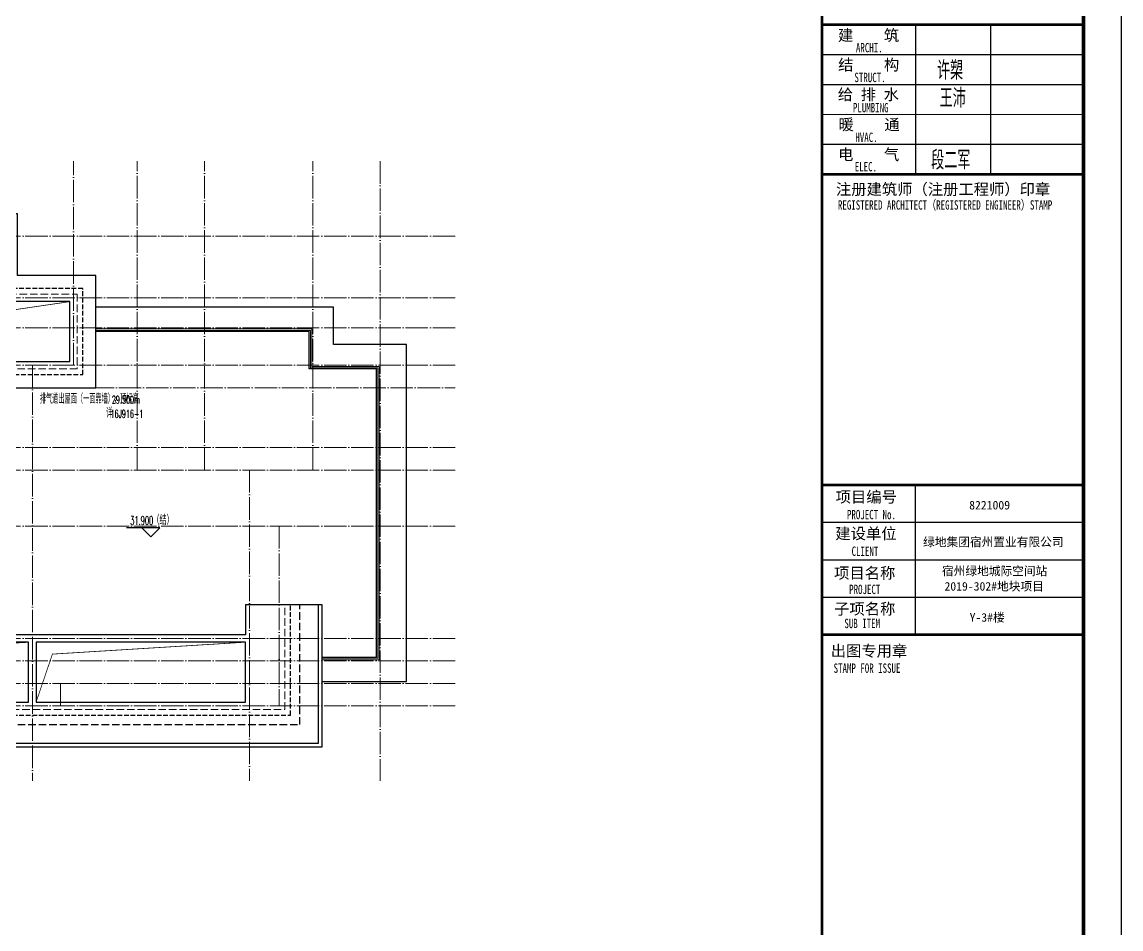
# Model space of a CAD drawing. Extents: x -518115 to 1124316, y -209821 to 1628073.
# Drawn here: x 868339 to 897714, y 203443 to 227679 of the extents above; entities that cross this region are included whole.
import ezdxf

# ---------------------------------------------------------------- set-up
doc = ezdxf.new("R2010")
doc.units = 0
doc.header["$LTSCALE"] = 1000
doc.header["$MEASUREMENT"] = 0
for name, pattern in [('#P_--_20B1_001_t3$0$DASH', [0.35, 0.25, -0.1]), ('__DASH', [0.35, 0.25, -0.1]), ('DASH', [0.35, 0.25, -0.1]), ('DOTE', [2.42, 2, -0.2, 0.02, -0.2])]:
    doc.linetypes.add(name, pattern=pattern)
for name, color, linetype in [('DIM_ELEV', 3, 'Continuous'), ('PUB_TEXT', 4, 'Continuous'), ('ROOF', 183, 'Continuous'), ('图框', 140, 'Continuous'), ('图签文字', 147, 'Continuous'), ('看线', 251, 'Continuous')]:
    doc.layers.add(name, color=color, linetype=linetype)
for name, color, linetype, lineweight in [('DOTE', 19, 'DOTE', 9), ('图签', 147, 'Continuous', 18), ('平面-栏杆', 135, 'Continuous', 15), ('平面-看线', 45, 'Continuous', 15)]:
    doc.layers.add(name, color=color, linetype=linetype, lineweight=lineweight)
doc.layers.add('yichutu', color=7, linetype='Continuous', true_color=0xffffff, plot=False)
doc.styles.add('_TCH_DIM', font='SIMPLEX.shx', dxfattribs={"width": 0.7, "bigfont": 'GBCBIG.shx'})
doc.styles.add('宋体', font='', dxfattribs={"height": 50})
doc.styles.add('建筑图签-1', font='', dxfattribs={"width": 0.7})
doc.styles.add('建筑图签-2', font='TXT.shx', dxfattribs={"width": 0.5, "bigfont": 'HZTXT.shx'})
doc.styles.get('宋体').set_extended_font_data('SimSun')
doc.styles.get('建筑图签-1').set_extended_font_data('SimHei')

# ---------------------------------------------------------------- blocks, each defined once
blk = doc.blocks.new('TK')
at = {"layer": '图框'}
blk.add_lwpolyline([(465375, 548714), (549475, 548714), (549475, 489314), (465375, 489314)], close=True, dxfattribs=at)
blk.add_lwpolyline([(465375, 548714), (549475, 548714), (549475, 489314), (465375, 489314)], close=True, dxfattribs=at)
at = {"layer": '图框', "const_width": 100}
blk.add_lwpolyline([(548475, 490314), (548475, 547714), (467875, 547714), (467875, 490314)], close=True, dxfattribs=at)
at = {"layer": '图框'}
for points, const_width in [([(541480, 490314), (541480, 547714)], 70), ([(541488, 537714), (548488, 537714)], 70), ([(541488, 537714), (548488, 537714)], 70), ([(543988, 537714), (543988, 533714)], 35), ([(545988, 537714), (545988, 533714)], 35), ([(541488, 536914), (548488, 536914)], 35), ([(541488, 536114), (548488, 536114)], 35), ([(541488, 535314), (548488, 535314)], 35), ([(541488, 534514), (548488, 534514)], 35), ([(541488, 533714), (548488, 533714)], 70), ([(541480, 525414), (548480, 525414)], 70), ([(541480, 525414), (548480, 525414)], 70), ([(543980, 521414), (543980, 525414)], 35), ([(541480, 524414), (548480, 524414)], 35), ([(541480, 523414), (548480, 523414)], 35), ([(541480, 522414), (548480, 522414)], 35), ([(548480, 521414), (541480, 521414)], 70)]:
    blk.add_lwpolyline(points, dxfattribs=dict(at, const_width=const_width))
at = {"layer": '图框', "style": '建筑图签-1', "width": 0.7}
for s, p in [('ARCHI.', (542389, 536975)), ('STRUCT.', (542350, 536179)), ('PLUMBING', (542309, 535372)), ('HVAC.', (542374, 534579)), ('ELEC.', (542358, 533794)), ('REGISTERED ARCHITECT（REGISTERED ENGINEER）STAMP', (541909, 532772)), ('PROJECT No.', (542150, 524499, -1799)), ('CLIENT', (542274, 523520)), ('PROJECT', (542209, 522500)), ('SUB ITEM', (542082, 521589)), ('STAMP FOR ISSUE', (541793, 520395))]:
    blk.add_text(s, height=250, dxfattribs=at).set_placement(p)
at = {"layer": '图签', "color": 2, "style": '宋体'}
for s, height, p in [('8221009', 229.3, (545417, 524761)), ('绿地集团宿州置业有限公司', 229.34, (544185, 523776)), ('宿州绿地城际空间站', 229.3, (544690, 523001)), ('2019-302#地块项目', 229.34, (544757, 522592)), ('Y-3#楼', 229.3, (545429, 521761))]:
    blk.add_text(s, height=height, dxfattribs=at).set_placement(p)
at = {"layer": '图签文字', "color": 7, "style": '建筑图签-1'}
for s, p in [('建    筑', (541910, 537280)), ('结    构', (541914, 536493)), ('给 排 水', (541905, 535699)), ('暖    通', (541923, 534896)), ('电    气', (541913, 534096)), ('注册建筑师（注册工程师）印章', (541855, 533167)), ('项目编号', (541848, 524946)), ('建设单位', (541840, 523969)), ('项目名称', (541807, 522911)), ('子项名称', (541807, 521954)), ('出图专用章', (541716, 520832))]:
    blk.add_text(s, height=300, dxfattribs=at).set_placement(p)
at = {"layer": '图签文字', "color": 1, "style": '建筑图签-2', "width": 0.7}
for s, p in [('许槊', (544555, 536242)), ('王沛', (544626, 535501)), ('段二军', (544401, 533845))]:
    blk.add_text(s, height=500, dxfattribs=at).set_placement(p)
blk = doc.blocks.new('GDGDGDSDA')
at = {"layer": 'DOTE', "linetype": 'DOTE', "ltscale": 0.3}
for p, q in [((461135, 370658), (461135, 376108)), ((462835, 367858), (462835, 376108)), ((464635, 367858), (464635, 376108)), ((467535, 367858), (467535, 376108)), ((469335, 376108), (469335, 359558)), ((471335, 374108), (417335, 374108)), ((471335, 372458), (417335, 372458)), ((471335, 371658), (417335, 371658)), ((471335, 370658), (417335, 370658)), ((460035, 370658), (460035, 359558)), ((417335, 370059), (471335, 370059)), ((471335, 368458), (417335, 368458)), ((471335, 367858), (417335, 367858)), ((465835, 367858), (465835, 359558)), ((471335, 366358), (417335, 366358)), ((471335, 363358), (417335, 363358)), ((466635, 363358), (466635, 362758)), ((471335, 362758), (417335, 362758)), ((471335, 362158), (417335, 362158)), ((460785, 362158), (460785, 361558)), ((471335, 361558), (417335, 361558))]:
    blk.add_line(p, q, dxfattribs=at)
blk = doc.blocks.new('yct-841-594-84100-59399.9999999999-100-1000.0')
at = {"layer": 'yichutu', "color": 7, "true_color": 0xffffff}
blk.add_lwpolyline([(0, 0), (0, 59400), (84100, 59400), (84100, 0)], close=True, dxfattribs=at)

msp = doc.modelspace()

# ---------------------------------------------------------------- linework, layer by layer
at = {"color": 6, "const_width": 20}
for points in [[(866916.6, 218607), (867134.3, 219841.9), (869616.6, 220207)], [(862316.6, 209507), (862753.5, 210788.5), (868516.6, 211104.2)], [(868716.6, 209507), (869153.5, 210788.5), (874316.6, 211107)]]:
    msp.add_lwpolyline(points, dxfattribs=at)
at = {"layer": 'DIM_ELEV', "color": 251}
for p, q in [((872023, 214159), (871130.7, 214159)), ((871783, 213919), (871543, 214159)), ((871783, 213919), (872023, 214159))]:
    msp.add_line(p, q, dxfattribs=at)
at = {"layer": 'DOTE', "linetype": 'DOTE', "ltscale": 0.3}
msp.add_line((875216.6, 214207), (875216.6, 209407), dxfattribs=at)
at = {"layer": 'ROOF', "ltscale": 0.8}
for points in [[(867536.6, 217907), (870316.6, 217907), (870316.6, 220907), (868216.6, 220907), (868216.6, 222557), (862616.6, 222557), (862616.6, 220907), (860516.6, 220907), (860516.6, 217907), (863296.6, 217907)], [(829466.6, 212107), (829466.6, 208307), (851366.6, 208307), (851366.6, 209507), (854466.6, 209507), (854466.6, 208307), (876366.6, 208307), (876366.6, 212107)], [(829566.6, 212107), (829566.6, 208407), (851266.6, 208407), (851266.6, 209607), (854566.6, 209607), (854566.6, 208407), (876266.6, 208407), (876266.6, 212107)], [(876366.6, 212107), (874316.6, 212107), (874316.6, 211307), (856516.6, 211307)]]:
    msp.add_lwpolyline(points, dxfattribs=at)
for points in [[(869616.6, 220207), (866916.6, 220207), (866916.6, 218607), (869616.6, 218607)], [(868516.6, 211107), (862316.6, 211107), (862316.6, 209507), (868516.6, 209507)], [(874316.6, 211107), (868716.6, 211107), (868716.6, 209507), (874316.6, 209507)]]:
    msp.add_lwpolyline(points, close=True, dxfattribs=at)
at = {"layer": 'ROOF', "color": 251, "ltscale": 0.8, "true_color": 0x636466}
for points in [[(876366.6, 210057), (878616.6, 210057), (878616.6, 219057), (876666.6, 219057), (876666.6, 220057), (870316.6, 220057)], [(876366.6, 210707), (877816.6, 210707), (877816.6, 218407), (876016.6, 218407), (876016.6, 219407), (870316.6, 219407)]]:
    msp.add_lwpolyline(points, dxfattribs=at)
at = {"layer": 'ROOF', "linetype": '__DASH', "ltscale": 0.8}
msp.add_lwpolyline([(830066.6, 212107), (830066.6, 208907), (850766.6, 208907), (850766.6, 210107), (855066.6, 210107), (855066.6, 208907), (875766.6, 208907), (875766.6, 212107)], dxfattribs=at)
at = {"layer": '平面-栏杆', "color": 251, "true_color": 0x636466}
for points in [[(876366.6, 210637), (877886.6, 210637), (877886.6, 218477), (876086.6, 218477), (876086.6, 219477), (870316.6, 219477)], [(876366.6, 210677), (877846.6, 210677), (877846.6, 218437), (876046.6, 218437), (876046.6, 219437), (870316.6, 219437)]]:
    msp.add_lwpolyline(points, dxfattribs=at)
at = {"layer": '平面-看线', "linetype": 'DASH', "ltscale": 0.8}
for points in [[(863116.6, 220407), (863116.6, 222057), (867716.6, 222057), (867716.6, 220407), (869816.6, 220407), (869816.6, 218407), (866916.6, 218407), (866916.6, 218007.3), (867216.6, 218007.3), (867216.6, 217907)], [(830466.6, 212107), (830466.6, 209307), (850366.6, 209307), (850366.6, 210507), (855466.6, 210507), (855466.6, 209307), (875366.6, 209307), (875366.6, 212107)]]:
    msp.add_lwpolyline(points, dxfattribs=at)
at = {"layer": '看线', "color": 202, "linetype": '#P_--_20B1_001_t3$0$DASH', "ltscale": 0.5}
for points in [[(866916.6, 218257), (869966.6, 218257), (869966.6, 220557), (867866.6, 220557), (867866.6, 222207), (862966.6, 222207), (862966.6, 220557), (860866.6, 220557), (860866.6, 218257), (863916.6, 218257)], [(830316.6, 212107), (830316.6, 209157), (850516.6, 209157), (850516.6, 210357), (855316.6, 210357), (855316.6, 209157), (875516.6, 209157), (875516.6, 212107)]]:
    msp.add_lwpolyline(points, dxfattribs=at)

# ---------------------------------------------------------------- block references
for name, p in [('TK', (348239.1, -310106.9)), ('GDGDGDSDA', (408581.8, -152151.3))]:
    msp.add_blockref(name, p)
at = {"layer": 'yichutu'}
msp.add_blockref('yct-841-594-84100-59399.9999999999-100-1000.0', (813614.1, 179206.8), dxfattribs=at)

# ---------------------------------------------------------------- texts
at = {"layer": 'DIM_ELEV', "color": 7, "style": '_TCH_DIM'}
for s, height, width, p in [('31.900', 238, 0.494118, (871231.5, 214239)), ('（结）', 270.07, 0.7, (871825.1, 214239))]:
    msp.add_text(s, height=height, dxfattribs=dict(at, width=width)).set_placement(p)
at = {"layer": 'PUB_TEXT', "style": '_TCH_DIM'}
for s, height, width, p in [('排气道出屋面（一面靠墙），顶标高', 236.312, 0.7, (868813.7, 217482.2)), ('29.500m', 208.25, 0.494118, (870740.4, 217482.2)), ('详', 236.3, 0.7, (870585.7, 217104.9)), ('16J916-1', 208.25, 0.494118, (870706.1, 217104.9))]:
    msp.add_text(s, height=height, dxfattribs=dict(at, width=width)).set_placement(p)

doc.saveas('drawing.dxf')
